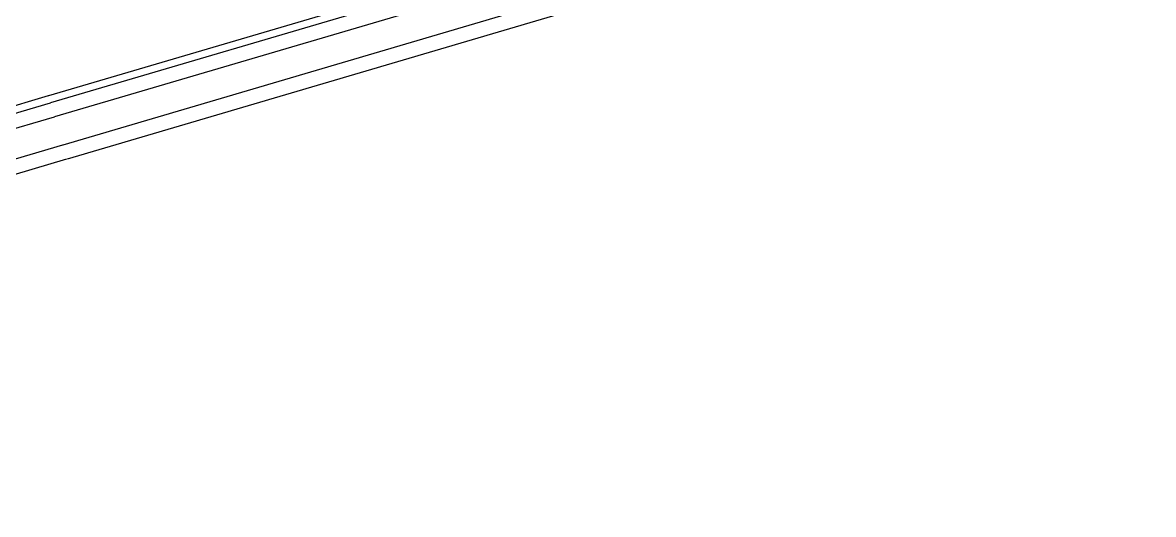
# Model space of a CAD drawing. Header units: millimetres. Extents: x 62878 to 70819, y -67946 to -61850.
# Drawn here: x 64851.64 to 64898, y -66971.44 to -66951.27 of the extents above; entities that cross this region are included whole.
import ezdxf

# ---------------------------------------------------------------- set-up
doc = ezdxf.new("R2010")
doc.units = ezdxf.units.MM
doc.layers.add('DOGRAMA', color=171, linetype='Continuous', lineweight=0)

msp = doc.modelspace()

# ---------------------------------------------------------------- linework, layer by layer
at = {"layer": 'DOGRAMA', "lineweight": -2}
for p, q in [((64893.738, -66942.174), (64852.7, -66954.273)), ((64895.041, -66942.103), (64852.785, -66954.561)), ((64895.211, -66942.678), (64852.955, -66955.136)), ((64897.929, -66943.128), (64853.294, -66956.287)), ((64898.003, -66943.732), (64853.464, -66956.863)), ((64805.604, -66968.46), (64852.782, -66954.551)), ((64806.738, -66967.813), (64852.698, -66954.263)), ((64805.774, -66969.036), (64852.952, -66955.127)), ((64803.735, -66970.888), (64853.291, -66956.278)), ((64804, -66971.435), (64853.461, -66956.853))]:
    msp.add_line(p, q, dxfattribs=at)

doc.saveas('drawing.dxf')
